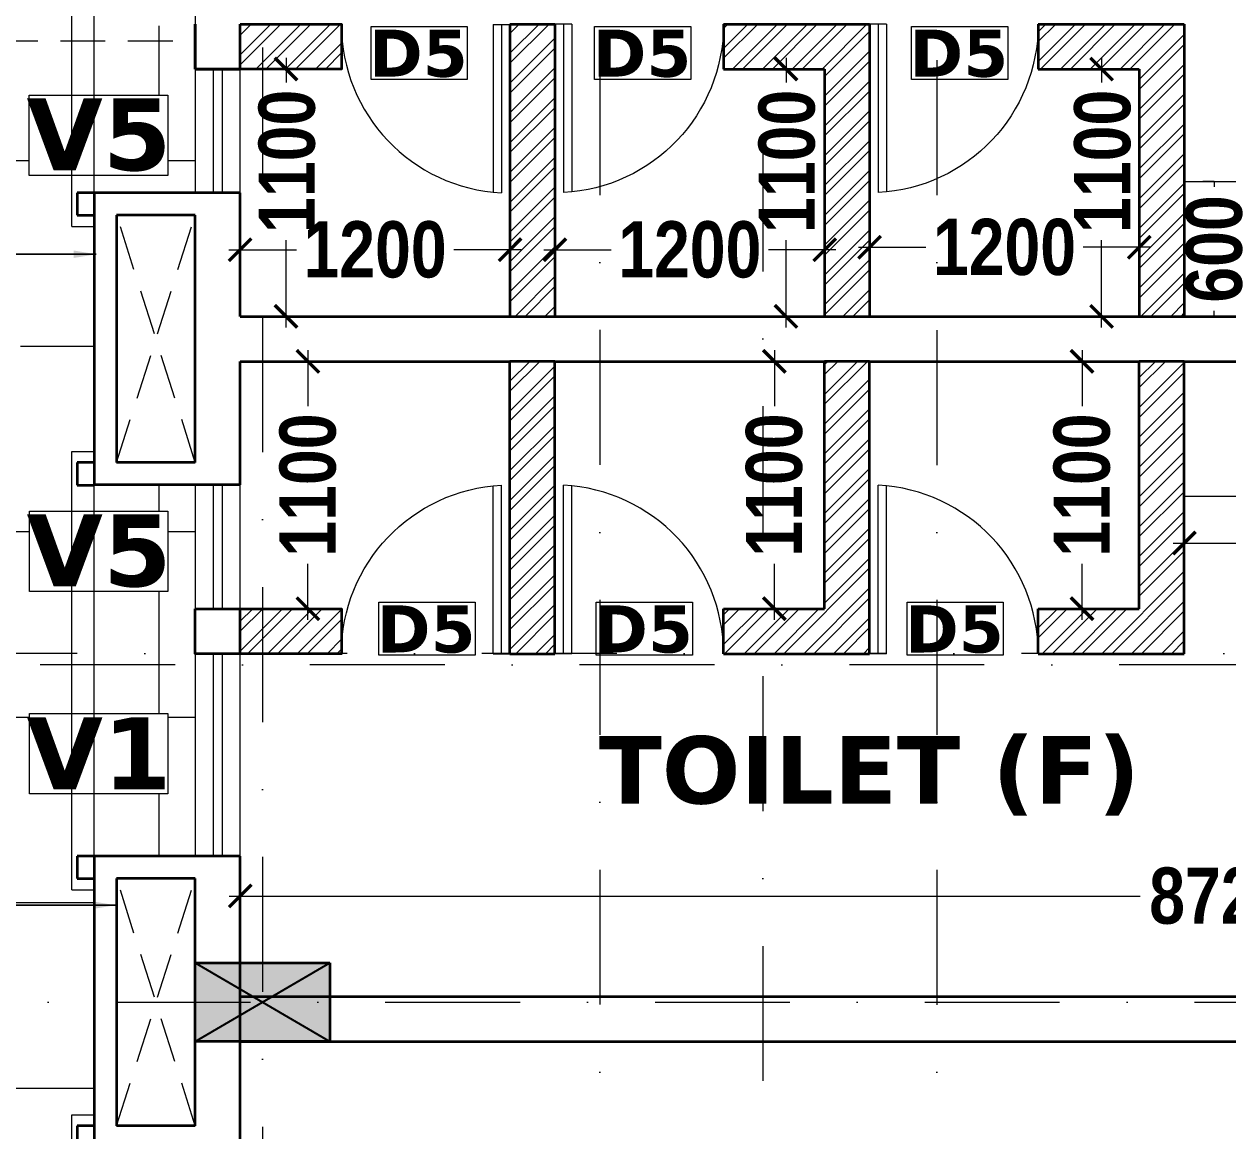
# Model space of a CAD drawing. Header units: millimetres. Extents: x -3092155 to 4513934, y -12317808 to 1850003.
# Drawn here: x -448576 to -443220, y -5728324 to -5723401 of the extents above; entities that cross this region are included whole.
import ezdxf

# ---------------------------------------------------------------- set-up
doc = ezdxf.new("R2010")
doc.units = ezdxf.units.MM
doc.header["$LTSCALE"] = 2
doc.header["$MEASUREMENT"] = 0
doc.header["$PDMODE"] = 34
doc.header["$PDSIZE"] = 500
for name, pattern in [('DASHDOT', [1, 0.5, -0.25, 0, -0.25]), ('DASHED2', [0.375, 0.25, -0.125]), ('HIDDEN', [0.375, 0.25, -0.125])]:
    doc.linetypes.add(name, pattern=pattern)
for name, color, linetype, lineweight in [('coloumn', 10, 'Continuous', 35), ('cornice', 12, 'Continuous', 25), ('D DIM', 250, 'Continuous', 9), ('D5', 10, 'Continuous', 5), ('DOOR', 27, 'Continuous', 5), ('DUCT', 37, 'Continuous', 35), ('glass', 5, 'Continuous', 15), ('GRID', 251, 'DASHDOT', 5), ('HAT', 42, 'Continuous', 5), ('hatch toilet', 42, 'Continuous', 9), ('PROJ', 251, 'HIDDEN', 5), ('SILL', 74, 'Continuous', 9), ('TEXT', 7, 'Continuous', 13), ('VENTI', 162, 'Continuous', 5), ('WAll', 250, 'Continuous', 35)]:
    doc.layers.add(name, color=color, linetype=linetype, lineweight=lineweight)
for name, color, linetype, lineweight, true_color in [('DOT', 7, 'DASHED2', 0, 0x89067c), ('duct text', 7, 'Continuous', 5, 0x30182a), ('partation wall', 7, 'Continuous', 20, 0x525023)]:
    doc.layers.add(name, color=color, linetype=linetype, lineweight=lineweight, true_color=true_color)
doc.styles.add('door', font='arial.ttf', dxfattribs={"height": 70})
doc.styles.add('INNER DIM', font='ARIALNB.TTF', dxfattribs={"height": 250})
doc.styles.add('style2', font='verdana.ttf')
doc.dimstyles.new('DOOR', dxfattribs={"dimtxt": 100, "dimasz": 100, "dimexe": 25, "dimexo": 50, "dimgap": 25, "dimtad": 0, "dimtih": 1, "dimtoh": 1, "dimdec": 0, "dimzin": 3, "dimdsep": 46, "dimtxsty": 'door', "dimblk": 'OBLIQUE', "dimcen": 200, "dimclrd": 256, "dimclre": 256, "dimclrt": 256, "dimadec": 0, "dimazin": 0, "dimtfac": 1, "dimtdec": 0, "dimtofl": 0, "dimtmove": 2, "dimatfit": 3, "dimfxl": 300, "dimfxlon": 1, "dimfrac": 1, "dimtolj": 1, "dimtzin": 0, "dimlwd": -1, "dimlwe": -1, "dimarcsym": 0})
doc.dimstyles.new('external final', dxfattribs={"dimscale": 0, "dimtxt": 250, "dimasz": 100, "dimexe": 50, "dimexo": 50, "dimgap": 50, "dimtad": 0, "dimdec": 0, "dimzin": 0, "dimdsep": 46, "dimtxsty": 'INNER DIM', "dimblk": 'ARCHTICK', "dimcen": 100, "dimdle": 50, "dimclrd": 256, "dimclre": 256, "dimclrt": 256, "dimadec": 0, "dimazin": 0, "dimtfac": 1, "dimtdec": 0, "dimtix": 1, "dimtmove": 1, "dimatfit": 3, "dimfxl": 50, "dimfxlon": 1, "dimtolj": 1, "dimtzin": 0, "dimlwd": -1, "dimlwe": -1, "dimarcsym": 1})
doc.dimstyles.new('INNER DIM', dxfattribs={"dimscale": 0, "dimtxt": 250, "dimasz": 100, "dimexe": 50, "dimexo": 50, "dimgap": 50, "dimtad": 0, "dimdec": 0, "dimzin": 0, "dimdsep": 46, "dimtxsty": 'INNER DIM', "dimblk": 'ARCHTICK', "dimcen": 100, "dimdle": 50, "dimclrd": 256, "dimclre": 256, "dimclrt": 256, "dimadec": 0, "dimazin": 0, "dimtfac": 1, "dimtdec": 0, "dimtix": 1, "dimtmove": 2, "dimatfit": 3, "dimfxl": 50, "dimfxlon": 1, "dimtolj": 1, "dimtzin": 0, "dimlwd": -1, "dimlwe": -1, "dimarcsym": 1})
pattern_1 = [(45, (-227379.8, 153329.97), (-66.2912607, 66.2912607), []), (45, (-227335.6, 153329.97), (-66.2912607, 66.2912607), [])]

# ---------------------------------------------------------------- blocks, each defined once
blk = doc.blocks.new('A$C782B46B9')
at = {"layer": 'DOOR', "ltscale": 100}
for p, q in [((998.8, 100), (3.8, 100)), ((998.8, 100), (998.8, 0)), ((998.8, 50), (0, 50))]:
    blk.add_line(p, q, dxfattribs=at)
blk.add_arc((998.8, 0), 1000, 90, 177.13402, dxfattribs=at)
blk = doc.blocks.new('_ArchTick')
at = {"color": 0, "linetype": 'ByBlock', "const_width": 0.15}
blk.add_lwpolyline([(-0.5, -0.5), (0.5, 0.5)], dxfattribs=at)
blk = doc.blocks.new('*D624')
at = {"layer": 'D DIM', "ltscale": 100, "transparency": 16777216}
for p, q in [((-383791.8, -5722451.2), (-383791.8, -5722976)), ((-383841.8, -5722501.2), (-383741.8, -5722501.2)), ((-383791.8, -5724201.2), (-383791.8, -5723676.5)), ((-383841.8, -5724151.2), (-383741.8, -5724151.2))]:
    blk.add_line(p, q, dxfattribs=at)
at = {"layer": 'Defpoints', "color": 0, "lineweight": 50, "ltscale": 100, "transparency": 16777216}
for p in [(-1109821.7, -5722501.2), (-384583.9, -5724151.2), (-383791.8, -5724151.2)]:
    blk.add_point(p, dxfattribs=at)
at = {"layer": 'D DIM', "ltscale": 100, "transparency": 16777216, "xscale": 100, "yscale": 100, "zscale": 100}
for p, rotation in [((-383791.8, -5722501.2), 90), ((-383791.8, -5724151.2), 270)]:
    blk.add_blockref('_ArchTick', p, dxfattribs=dict(at, rotation=rotation))
at = {"layer": 'D DIM', "ltscale": 100, "transparency": 16777216, "insert": (-383791.8, -5723326.2), "char_height": 250, "attachment_point": 5, "rotation": 90, "style": 'INNER DIM'}
blk.add_mtext('\\A1;1650', dxfattribs=at)
blk = doc.blocks.new('*D155')
at = {"layer": 'D DIM', "ltscale": 100, "transparency": 16777216}
for p, q in [((-449241.1, -5722451.2), (-449241.1, -5722976)), ((-449191.1, -5722501.2), (-449291.1, -5722501.2)), ((-449241.1, -5724201.2), (-449241.1, -5723676.5)), ((-449191.1, -5724151.2), (-449291.1, -5724151.2))]:
    blk.add_line(p, q, dxfattribs=at)
at = {"layer": 'Defpoints', "color": 0, "lineweight": 50, "ltscale": 100, "transparency": 16777216}
for p in [(-448263.5, -5722501.2), (-449241.1, -5724151.2), (-448263.9, -5724151.2)]:
    blk.add_point(p, dxfattribs=at)
at = {"layer": 'D DIM', "ltscale": 100, "transparency": 16777216, "xscale": 100, "yscale": 100, "zscale": 100}
for p, rotation in [((-449241.1, -5722501.2), 90), ((-449241.1, -5724151.2), 270)]:
    blk.add_blockref('_ArchTick', p, dxfattribs=dict(at, rotation=rotation))
at = {"layer": 'D DIM', "ltscale": 100, "transparency": 16777216, "insert": (-449241.1, -5723326.2), "char_height": 250, "attachment_point": 5, "rotation": 90, "style": 'INNER DIM'}
blk.add_mtext('\\A1;1650', dxfattribs=at)
blk = doc.blocks.new('*D156')
at = {"layer": 'D DIM', "ltscale": 100, "transparency": 16777216}
for p, q in [((-449241.1, -5725401), (-449241.1, -5725920.5)), ((-449191.1, -5725451), (-449291.1, -5725451)), ((-449241.1, -5727151.2), (-449241.1, -5726620.9)), ((-449191.1, -5727101.2), (-449291.1, -5727101.2))]:
    blk.add_line(p, q, dxfattribs=at)
at = {"layer": 'Defpoints', "color": 0, "lineweight": 50, "ltscale": 100, "transparency": 16777216}
for p in [(-448263.9, -5725451), (-449241.1, -5727101.2), (-448263.9, -5727101.2)]:
    blk.add_point(p, dxfattribs=at)
at = {"layer": 'D DIM', "ltscale": 100, "transparency": 16777216, "xscale": 100, "yscale": 100, "zscale": 100}
for p, rotation in [((-449241.1, -5725451), 90), ((-449241.1, -5727101.2), 270)]:
    blk.add_blockref('_ArchTick', p, dxfattribs=dict(at, rotation=rotation))
at = {"layer": 'D DIM', "ltscale": 100, "transparency": 16777216, "insert": (-449319.5, -5726270.7), "char_height": 250, "attachment_point": 5, "rotation": 90, "style": 'INNER DIM'}
blk.add_mtext('\\A1;1650', dxfattribs=at)
blk = doc.blocks.new('*D811')
at = {"layer": 'D DIM', "ltscale": 100, "transparency": 16777216}
for p, q in [((-442483.5, -5724851.2), (-442483.5, -5725953.1)), ((-442533.5, -5724901.2), (-442433.5, -5724901.2)), ((-442483.5, -5727776.2), (-442483.5, -5726674.4)), ((-442433.5, -5727726.2), (-442533.5, -5727726.2))]:
    blk.add_line(p, q, dxfattribs=at)
at = {"layer": 'Defpoints', "color": 0, "lineweight": 50, "ltscale": 100, "transparency": 16777216}
for p in [(-443414.3, -5724901.2), (-442483.5, -5727726.2), (-441814.3, -5727726.2)]:
    blk.add_point(p, dxfattribs=at)
at = {"layer": 'D DIM', "ltscale": 100, "transparency": 16777216, "xscale": 100, "yscale": 100, "zscale": 100}
for p, rotation in [((-442483.5, -5724901.2), 90), ((-442483.5, -5727726.2), 270)]:
    blk.add_blockref('_ArchTick', p, dxfattribs=dict(at, rotation=rotation))
at = {"layer": 'D DIM', "ltscale": 100, "transparency": 16777216, "insert": (-442483.5, -5726313.7), "char_height": 250, "attachment_point": 5, "rotation": 90, "style": 'INNER DIM'}
blk.add_mtext('\\A1;2825', dxfattribs=at)
blk = doc.blocks.new('*D813')
at = {"layer": 'D DIM', "ltscale": 100, "transparency": 16777216}
for p, q in [((-447614.7, -5724454.8), (-447614.7, -5724354.8)), ((-446414.3, -5724454.8), (-446414.3, -5724354.8)), ((-447664.7, -5724404.8), (-447364.7, -5724404.8)), ((-446364.3, -5724404.8), (-446664.3, -5724404.8))]:
    blk.add_line(p, q, dxfattribs=at)
at = {"layer": 'Defpoints', "color": 0, "lineweight": 50, "ltscale": 100, "transparency": 16777216}
for p in [(-446414.3, -5724404.8), (-447614.7, -5724701.2), (-446414.3, -5724701.2)]:
    blk.add_point(p, dxfattribs=at)
at = {"layer": 'D DIM', "ltscale": 100, "transparency": 16777216, "xscale": 100, "yscale": 100, "zscale": 100, "rotation": 180}
blk.add_blockref('_ArchTick', (-447614.7, -5724404.8), dxfattribs=at)
at = {"layer": 'D DIM', "ltscale": 100, "transparency": 16777216, "xscale": 100, "yscale": 100, "zscale": 100}
blk.add_blockref('_ArchTick', (-446414.3, -5724404.8), dxfattribs=at)
at = {"layer": 'D DIM', "ltscale": 100, "transparency": 16777216, "insert": (-447014.5, -5724404.8), "char_height": 250, "attachment_point": 5, "style": 'INNER DIM'}
blk.add_mtext('\\A1;1200', dxfattribs=at)
blk = doc.blocks.new('*D814')
at = {"layer": 'D DIM', "ltscale": 100, "transparency": 16777216}
for p, q in [((-446214.3, -5724454.8), (-446214.3, -5724354.8)), ((-445014.3, -5724454.8), (-445014.3, -5724354.8)), ((-446264.3, -5724404.8), (-445964.5, -5724404.8)), ((-444964.3, -5724404.8), (-445264.1, -5724404.8))]:
    blk.add_line(p, q, dxfattribs=at)
at = {"layer": 'Defpoints', "color": 0, "lineweight": 50, "ltscale": 100, "transparency": 16777216}
for p in [(-445014.3, -5724404.8), (-446214.3, -5724701.2), (-445014.3, -5724701.2)]:
    blk.add_point(p, dxfattribs=at)
at = {"layer": 'D DIM', "ltscale": 100, "transparency": 16777216, "xscale": 100, "yscale": 100, "zscale": 100, "rotation": 180}
blk.add_blockref('_ArchTick', (-446214.3, -5724404.8), dxfattribs=at)
at = {"layer": 'D DIM', "ltscale": 100, "transparency": 16777216, "xscale": 100, "yscale": 100, "zscale": 100}
blk.add_blockref('_ArchTick', (-445014.3, -5724404.8), dxfattribs=at)
at = {"layer": 'D DIM', "ltscale": 100, "transparency": 16777216, "insert": (-445614.3, -5724404.8), "char_height": 250, "attachment_point": 5, "style": 'INNER DIM'}
blk.add_mtext('\\A1;1200', dxfattribs=at)
blk = doc.blocks.new('*D815')
at = {"layer": 'D DIM', "ltscale": 100, "transparency": 16777216}
for p, q in [((-444814.3, -5724443.9), (-444814.3, -5724343.9)), ((-443614.3, -5724443.9), (-443614.3, -5724343.9)), ((-444864.3, -5724393.9), (-444564.5, -5724393.9)), ((-443564.3, -5724393.9), (-443864.1, -5724393.9))]:
    blk.add_line(p, q, dxfattribs=at)
at = {"layer": 'Defpoints', "color": 0, "lineweight": 50, "ltscale": 100, "transparency": 16777216}
for p in [(-443614.3, -5724393.9), (-444814.3, -5724701.2), (-443614.3, -5724701.2)]:
    blk.add_point(p, dxfattribs=at)
at = {"layer": 'D DIM', "ltscale": 100, "transparency": 16777216, "xscale": 100, "yscale": 100, "zscale": 100, "rotation": 180}
blk.add_blockref('_ArchTick', (-444814.3, -5724393.9), dxfattribs=at)
at = {"layer": 'D DIM', "ltscale": 100, "transparency": 16777216, "xscale": 100, "yscale": 100, "zscale": 100}
blk.add_blockref('_ArchTick', (-443614.3, -5724393.9), dxfattribs=at)
at = {"layer": 'D DIM', "ltscale": 100, "transparency": 16777216, "insert": (-444214.3, -5724393.9), "char_height": 250, "attachment_point": 5, "style": 'INNER DIM'}
blk.add_mtext('\\A1;1200', dxfattribs=at)
blk = doc.blocks.new('*D816')
at = {"layer": 'D DIM', "ltscale": 100, "transparency": 16777216}
for p, q in [((-443869.2, -5724851.2), (-443869.2, -5725101)), ((-443819.2, -5724901.2), (-443919.2, -5724901.2)), ((-443869.2, -5726051.2), (-443869.2, -5725801.5)), ((-443819.2, -5726001.2), (-443919.2, -5726001.2))]:
    blk.add_line(p, q, dxfattribs=at)
at = {"layer": 'Defpoints', "color": 0, "lineweight": 50, "ltscale": 100, "transparency": 16777216}
for p in [(-443614.3, -5724901.2), (-443869.2, -5726001.2), (-443614.3, -5726001.2)]:
    blk.add_point(p, dxfattribs=at)
at = {"layer": 'D DIM', "ltscale": 100, "transparency": 16777216, "xscale": 100, "yscale": 100, "zscale": 100}
for p, rotation in [((-443869.2, -5724901.2), 90), ((-443869.2, -5726001.2), 270)]:
    blk.add_blockref('_ArchTick', p, dxfattribs=dict(at, rotation=rotation))
at = {"layer": 'D DIM', "ltscale": 100, "transparency": 16777216, "insert": (-443869.2, -5725451.2), "char_height": 250, "attachment_point": 5, "rotation": 90, "style": 'INNER DIM'}
blk.add_mtext('\\A1;1100', dxfattribs=at)
blk = doc.blocks.new('*D817')
at = {"layer": 'D DIM', "ltscale": 100, "transparency": 16777216}
for p, q in [((-445238.1, -5724851.2), (-445238.1, -5725101)), ((-445188.1, -5724901.2), (-445288.1, -5724901.2)), ((-445238.1, -5726051.2), (-445238.1, -5725801.5)), ((-445188.1, -5726001.2), (-445288.1, -5726001.2))]:
    blk.add_line(p, q, dxfattribs=at)
at = {"layer": 'Defpoints', "color": 0, "lineweight": 50, "ltscale": 100, "transparency": 16777216}
for p in [(-445238.1, -5724901.2), (-445014.3, -5724901.2), (-445014.3, -5726001.2)]:
    blk.add_point(p, dxfattribs=at)
at = {"layer": 'D DIM', "ltscale": 100, "transparency": 16777216, "xscale": 100, "yscale": 100, "zscale": 100}
for p, rotation in [((-445238.1, -5724901.2), 90), ((-445238.1, -5726001.2), 270)]:
    blk.add_blockref('_ArchTick', p, dxfattribs=dict(at, rotation=rotation))
at = {"layer": 'D DIM', "ltscale": 100, "transparency": 16777216, "insert": (-445238.1, -5725451.2), "char_height": 250, "attachment_point": 5, "rotation": 90, "style": 'INNER DIM'}
blk.add_mtext('\\A1;1100', dxfattribs=at)
blk = doc.blocks.new('*D818')
at = {"layer": 'D DIM', "ltscale": 100, "transparency": 16777216}
for p, q in [((-447313, -5724851.2), (-447313, -5725101)), ((-447363, -5724901.2), (-447263, -5724901.2)), ((-447313, -5726051.2), (-447313, -5725801.5)), ((-447363, -5726001.2), (-447263, -5726001.2))]:
    blk.add_line(p, q, dxfattribs=at)
at = {"layer": 'Defpoints', "color": 0, "lineweight": 50, "ltscale": 100, "transparency": 16777216}
for p in [(-447614.7, -5724901.2), (-447614.7, -5726001.2), (-447313, -5726001.2)]:
    blk.add_point(p, dxfattribs=at)
at = {"layer": 'D DIM', "ltscale": 100, "transparency": 16777216, "xscale": 100, "yscale": 100, "zscale": 100}
for p, rotation in [((-447313, -5724901.2), 90), ((-447313, -5726001.2), 270)]:
    blk.add_blockref('_ArchTick', p, dxfattribs=dict(at, rotation=rotation))
at = {"layer": 'D DIM', "ltscale": 100, "transparency": 16777216, "insert": (-447313, -5725451.2), "char_height": 250, "attachment_point": 5, "rotation": 90, "style": 'INNER DIM'}
blk.add_mtext('\\A1;1100', dxfattribs=at)
blk = doc.blocks.new('*D819')
at = {"layer": 'D DIM', "ltscale": 100, "transparency": 16777216}
for p, q in [((-447614.3, -5727328.9), (-447614.3, -5727228.9)), ((-438889.3, -5727328.9), (-438889.3, -5727228.9)), ((-447664.3, -5727278.9), (-443610.1, -5727278.9)), ((-438839.3, -5727278.9), (-442893.5, -5727278.9))]:
    blk.add_line(p, q, dxfattribs=at)
at = {"layer": 'Defpoints', "color": 0, "lineweight": 50, "ltscale": 100, "transparency": 16777216}
for p in [(-438889.3, -5727278.9), (-447614.3, -5727726.2), (-438889.3, -5727726.2)]:
    blk.add_point(p, dxfattribs=at)
at = {"layer": 'D DIM', "ltscale": 100, "transparency": 16777216, "xscale": 100, "yscale": 100, "zscale": 100, "rotation": 180}
blk.add_blockref('_ArchTick', (-447614.3, -5727278.9), dxfattribs=at)
at = {"layer": 'D DIM', "ltscale": 100, "transparency": 16777216, "xscale": 100, "yscale": 100, "zscale": 100}
blk.add_blockref('_ArchTick', (-438889.3, -5727278.9), dxfattribs=at)
at = {"layer": 'D DIM', "ltscale": 100, "transparency": 16777216, "insert": (-443251.8, -5727278.9), "char_height": 250, "attachment_point": 5, "style": 'INNER DIM'}
blk.add_mtext('\\A1;8725', dxfattribs=at)
blk = doc.blocks.new('*D852')
at = {"layer": 'D DIM', "ltscale": 100, "transparency": 16777216}
for p, q in [((-449241.5, -5724101), (-449241.5, -5724450.7)), ((-449191.5, -5724151), (-449291.5, -5724151)), ((-449241.5, -5725501), (-449241.5, -5725151.2)), ((-449191.5, -5725451), (-449291.5, -5725451))]:
    blk.add_line(p, q, dxfattribs=at)
at = {"layer": 'Defpoints', "color": 0, "lineweight": 50, "ltscale": 100, "transparency": 16777216}
for p in [(-448264.3, -5724151), (-449241.5, -5725451), (-448264.3, -5725451)]:
    blk.add_point(p, dxfattribs=at)
at = {"layer": 'D DIM', "ltscale": 100, "transparency": 16777216, "xscale": 100, "yscale": 100, "zscale": 100}
for p, rotation in [((-449241.5, -5724151), 90), ((-449241.5, -5725451), 270)]:
    blk.add_blockref('_ArchTick', p, dxfattribs=dict(at, rotation=rotation))
at = {"layer": 'D DIM', "ltscale": 100, "transparency": 16777216, "insert": (-449241.5, -5724801), "char_height": 250, "attachment_point": 5, "rotation": 90, "style": 'INNER DIM'}
blk.add_mtext('\\A1;1300', dxfattribs=at)
blk = doc.blocks.new('*D853')
at = {"layer": 'D DIM', "ltscale": 100, "transparency": 16777216}
for p, q in [((-449241.5, -5727051.2), (-449241.5, -5727401)), ((-449191.5, -5727101.2), (-449291.5, -5727101.2)), ((-449241.5, -5728451.2), (-449241.5, -5728101.5)), ((-449191.5, -5728401.2), (-449291.5, -5728401.2))]:
    blk.add_line(p, q, dxfattribs=at)
at = {"layer": 'Defpoints', "color": 0, "lineweight": 50, "ltscale": 100, "transparency": 16777216}
for p in [(-448264.3, -5727101.2), (-449241.5, -5728401.2), (-448264.3, -5728401.2)]:
    blk.add_point(p, dxfattribs=at)
at = {"layer": 'D DIM', "ltscale": 100, "transparency": 16777216, "xscale": 100, "yscale": 100, "zscale": 100}
for p, rotation in [((-449241.5, -5727101.2), 90), ((-449241.5, -5728401.2), 270)]:
    blk.add_blockref('_ArchTick', p, dxfattribs=dict(at, rotation=rotation))
at = {"layer": 'D DIM', "ltscale": 100, "transparency": 16777216, "insert": (-449241.5, -5727751.2), "char_height": 250, "attachment_point": 5, "rotation": 90, "style": 'INNER DIM'}
blk.add_mtext('\\A1;1300', dxfattribs=at)
blk = doc.blocks.new('*D923')
at = {"layer": 'D DIM', "ltscale": 100, "transparency": 16777216}
for p, q in [((-447410.4, -5723551.2), (-447410.4, -5723661.5)), ((-447410.4, -5723601.2), (-447460.4, -5723601.2)), ((-447410.4, -5724751.2), (-447410.4, -5724361.9)), ((-447410.4, -5724701.2), (-447460.4, -5724701.2))]:
    blk.add_line(p, q, dxfattribs=at)
at = {"layer": 'Defpoints', "color": 0, "lineweight": 50, "ltscale": 100, "transparency": 16777216}
for p in [(-447363.7, -5723601.2), (-447410.4, -5724701.2), (-447363.7, -5724701.2)]:
    blk.add_point(p, dxfattribs=at)
at = {"layer": 'D DIM', "ltscale": 100, "transparency": 16777216, "xscale": 100, "yscale": 100, "zscale": 100}
for p, rotation in [((-447410.4, -5723601.2), 90), ((-447410.4, -5724701.2), 270)]:
    blk.add_blockref('_ArchTick', p, dxfattribs=dict(at, rotation=rotation))
at = {"layer": 'D DIM', "ltscale": 100, "transparency": 16777216, "insert": (-447406, -5724011.7), "char_height": 250, "attachment_point": 5, "rotation": 90, "style": 'INNER DIM'}
blk.add_mtext('\\A1;1100', dxfattribs=at)
blk = doc.blocks.new('*D561')
at = {"layer": 'D DIM', "ltscale": 100, "transparency": 16777216}
for p, q in [((-445186.2, -5723551.2), (-445186.2, -5723661.5)), ((-445186.2, -5723601.2), (-445236.2, -5723601.2)), ((-445186.2, -5724751.2), (-445186.2, -5724361.9)), ((-445186.2, -5724701.2), (-445236.2, -5724701.2))]:
    blk.add_line(p, q, dxfattribs=at)
at = {"layer": 'Defpoints', "color": 0, "lineweight": 50, "ltscale": 100, "transparency": 16777216}
for p in [(-445139.5, -5723601.2), (-445186.2, -5724701.2), (-445139.5, -5724701.2)]:
    blk.add_point(p, dxfattribs=at)
at = {"layer": 'D DIM', "ltscale": 100, "transparency": 16777216, "xscale": 100, "yscale": 100, "zscale": 100}
for p, rotation in [((-445186.2, -5723601.2), 90), ((-445186.2, -5724701.2), 270)]:
    blk.add_blockref('_ArchTick', p, dxfattribs=dict(at, rotation=rotation))
at = {"layer": 'D DIM', "ltscale": 100, "transparency": 16777216, "insert": (-445181.8, -5724011.7), "char_height": 250, "attachment_point": 5, "rotation": 90, "style": 'INNER DIM'}
blk.add_mtext('\\A1;1100', dxfattribs=at)
blk = doc.blocks.new('*D562')
at = {"layer": 'D DIM', "ltscale": 100, "transparency": 16777216}
for p, q in [((-443781.9, -5723551.2), (-443781.9, -5723661.5)), ((-443781.9, -5723601.2), (-443831.9, -5723601.2)), ((-443781.9, -5724751.2), (-443781.9, -5724361.9)), ((-443781.9, -5724701.2), (-443831.9, -5724701.2))]:
    blk.add_line(p, q, dxfattribs=at)
at = {"layer": 'Defpoints', "color": 0, "lineweight": 50, "ltscale": 100, "transparency": 16777216}
for p in [(-443735.2, -5723601.2), (-443781.9, -5724701.2), (-443735.2, -5724701.2)]:
    blk.add_point(p, dxfattribs=at)
at = {"layer": 'D DIM', "ltscale": 100, "transparency": 16777216, "xscale": 100, "yscale": 100, "zscale": 100}
for p, rotation in [((-443781.9, -5723601.2), 90), ((-443781.9, -5724701.2), 270)]:
    blk.add_blockref('_ArchTick', p, dxfattribs=dict(at, rotation=rotation))
at = {"layer": 'D DIM', "ltscale": 100, "transparency": 16777216, "insert": (-443777.5, -5724011.7), "char_height": 250, "attachment_point": 5, "rotation": 90, "style": 'INNER DIM'}
blk.add_mtext('\\A1;1100', dxfattribs=at)
blk = doc.blocks.new('*D925')
at = {"layer": 'D DIM', "ltscale": 100, "transparency": 16777216}
for p, q in [((-443464.3, -5725709.3), (-442854.7, -5725709.3)), ((-443414.3, -5725709.3), (-443414.3, -5725759.3)), ((-441539.3, -5725709.3), (-442148.9, -5725709.3)), ((-441589.3, -5725709.3), (-441589.3, -5725759.3))]:
    blk.add_line(p, q, dxfattribs=at)
at = {"layer": 'Defpoints', "color": 0, "lineweight": 50, "ltscale": 100, "transparency": 16777216}
for p in [(-443414.3, -5725699.9), (-441589.3, -5725699.9), (-441589.3, -5725709.3)]:
    blk.add_point(p, dxfattribs=at)
at = {"layer": 'D DIM', "ltscale": 100, "transparency": 16777216, "xscale": 100, "yscale": 100, "zscale": 100, "rotation": 180}
blk.add_blockref('_ArchTick', (-443414.3, -5725709.3), dxfattribs=at)
at = {"layer": 'D DIM', "ltscale": 100, "transparency": 16777216, "xscale": 100, "yscale": 100, "zscale": 100}
blk.add_blockref('_ArchTick', (-441589.3, -5725709.3), dxfattribs=at)
at = {"layer": 'D DIM', "ltscale": 100, "transparency": 16777216, "insert": (-442501.8, -5725709.3), "char_height": 250, "attachment_point": 5, "style": 'INNER DIM'}
blk.add_mtext('\\A1;1825', dxfattribs=at)
blk = doc.blocks.new('*D926')
at = {"layer": 'D DIM', "ltscale": 100, "transparency": 16777216}
for p, q in [((-443281, -5724101.2), (-443331, -5724101.2)), ((-443281, -5724101.2), (-443281, -5724125.4)), ((-443281, -5724701.2), (-443331, -5724701.2)), ((-443281, -5724701.2), (-443281, -5724677.1))]:
    blk.add_line(p, q, dxfattribs=at)
at = {"layer": 'Defpoints', "color": 0, "lineweight": 50, "ltscale": 100, "transparency": 16777216}
for p in [(-443281, -5724101.2), (-443264.4, -5724101.2), (-443264.4, -5724701.2)]:
    blk.add_point(p, dxfattribs=at)
at = {"layer": 'D DIM', "ltscale": 100, "transparency": 16777216, "insert": (-443281, -5724401.2), "char_height": 250, "attachment_point": 5, "rotation": 90, "style": 'INNER DIM'}
blk.add_mtext('\\A1;600', dxfattribs=at)
blk = doc.blocks.new('F.F')
at = {"layer": 'coloumn', "ltscale": 100}
blk.add_hatch(color=256, dxfattribs=at).paths.add_polyline_path([(-219835.3, -5880906.2), (-219835.3, -5881256.2), (-220435.3, -5881256.2), (-220435.3, -5880906.2)])
at = {"layer": 'coloumn', "lineweight": 25, "ltscale": 100}
for p, q in [((-220435.3, -5881256.2), (-219835.3, -5880906.2)), ((-220435.3, -5880906.2), (-219835.3, -5881256.2))]:
    blk.add_line(p, q, dxfattribs=at)
at = {"layer": 'coloumn', "ltscale": 100}
blk.add_lwpolyline([(-219835.3, -5880906.2), (-219835.3, -5881256.2), (-220435.3, -5881256.2), (-220435.3, -5880906.2)], close=True, dxfattribs=at)
blk = doc.blocks.new('ujuj')
at = {"layer": 'DUCT', "ltscale": 100}
for p, q in [((-427849.3, -5813156.2), (-427849.3, -5813081.2)), ((-427849.3, -5813081.2), (-427749.3, -5813081.2)), ((-427749.3, -5813081.2), (-427749.3, -5813156.2)), ((-426099.3, -5813156.2), (-426099.3, -5813081.2)), ((-426099.3, -5813081.2), (-425999.3, -5813081.2)), ((-425999.3, -5813081.2), (-425999.3, -5813156.2))]:
    blk.add_line(p, q, dxfattribs=at)
at = {"layer": 'PROJ', "ltscale": 250}
blk.add_line((-426099.3, -5813156.2), (-427749.3, -5813156.2), dxfattribs=at)
at = {"layer": 'SILL', "ltscale": 100}
for p, q in [((-425949.3, -5813056.2), (-427898.9, -5813056.2)), ((-427898.9, -5813056.2), (-427898.9, -5813156.2)), ((-425949.3, -5813056.2), (-425949.3, -5813156.2)), ((-426099.3, -5813156.2), (-427749.3, -5813156.2))]:
    blk.add_line(p, q, dxfattribs=at)
blk = doc.blocks.new('_Oblique')
at = {"color": 0, "linetype": 'ByBlock', "lineweight": -2}
blk.add_line((-0.5, -0.5), (0.5, 0.5), dxfattribs=at)
blk = doc.blocks.new('6yuj6kit')
at = {"layer": 'duct text', "ltscale": 0.1}
for points in [[(-159582.1, -5653012.1), (-161141.2, -5653012.1), (-159582.1, -5653012.1)], [(-159495.8, -5655907), (-161054.9, -5655907), (-159495.8, -5655907)]]:
    blk.add_leader(points, dimstyle='DOOR', dxfattribs=at)

msp = doc.modelspace()

# ---------------------------------------------------------------- hatches: boundary and pattern name
at = {"layer": 'HAT', "ltscale": 100}
h = msp.add_hatch(dxfattribs=at)
h.set_pattern_fill('ANGLE', color=256, scale=3000, style=0)
h.set_pattern_definition([(0, (-0.8, -16659), (0, 825), [600, -225]), (90, (-0.8, -16659), (-825, 5e-14), [600, -225])])
h.paths.add_polyline_path([(-449164.7, -5722776), (-449164.7, -5723475.7), (-447814.7, -5723475.7), (-447814.7, -5723401.2), (-447814.7, -5722501), (-448264.3, -5722501), (-448264.3, -5721576.2), (-449314.7, -5721576.2), (-449314.7, -5722776)])
h.paths.add_polyline_path([(-449164.7, -5731976.8), (-449164.7, -5732726.5), (-449314.7, -5732726.5), (-449314.7, -5733926.2), (-448264.3, -5733926.2), (-448264.3, -5733001), (-447814.7, -5733001), (-447814.7, -5731976.8)])
h.paths.add_polyline_path([(-449164.7, -5723475.7), (-449164.7, -5731976.8), (-447814.7, -5731976.8), (-447814.7, -5731351), (-448264.3, -5731351), (-448264.3, -5730051), (-447814.7, -5730051), (-447814.7, -5728401.2), (-448264.3, -5728401.2), (-448264.3, -5727101.2), (-447814.7, -5727101.2), (-447814.7, -5725451), (-448264.3, -5725451), (-448264.3, -5724151), (-447814.7, -5724151), (-447814.7, -5723475.7)])
h.paths.add_polyline_path([(-448988.9, -5730701, -1), (-448588.9, -5730701, -1)], flags=16)
h.paths.add_polyline_path([(-448656.9, -5731430.9), (-447936.3, -5731430.9), (-447936.3, -5731925), (-448656.9, -5731925)], flags=16)
h.paths.add_polyline_path([(-448656.9, -5729526.5), (-448656.9, -5729032.4), (-447936.3, -5729032.4), (-447936.3, -5729526.5)], flags=16)
h.paths.add_polyline_path([(-448988.9, -5727751, -1), (-448588.9, -5727751, -1)], flags=16)
h.paths.add_polyline_path([(-448552.5, -5726824.3), (-448552.5, -5726467.2), (-447936.3, -5726467.2), (-447936.3, -5726824.3)], flags=0)
h.paths.add_polyline_path([(-448552.5, -5725924.3), (-448552.5, -5725567.2), (-447936.3, -5725567.2), (-447936.3, -5725924.3)], flags=0)
h.paths.add_polyline_path([(-448588.9, -5724801, -1), (-448988.9, -5724801, -1)], flags=16)
h.paths.add_polyline_path([(-448553, -5724074.1), (-448553, -5723716.9), (-447936.7, -5723716.9), (-447936.7, -5724074.1)], flags=0)
h.paths.add_polyline_path([(-448623.4, -5722704.3), (-447861.6, -5722704.3), (-447861.6, -5723185.2), (-448623.4, -5723185.2)], flags=24)
h.paths.add_polyline_path([(-448630.4, -5723651.2), (-447855.4, -5723651.2), (-447855.4, -5724137.8), (-448630.4, -5724137.8)], flags=24)
h.paths.add_polyline_path([(-448630, -5725501.4), (-447855, -5725501.4), (-447855, -5725988.1), (-448630, -5725988.1)], flags=24)
h.paths.add_polyline_path([(-448623.4, -5726404.3), (-447861.6, -5726404.3), (-447861.6, -5726885.2), (-448623.4, -5726885.2)], flags=24)
h.paths.add_polyline_path([(-448735.8, -5729023), (-447902, -5729023), (-447902, -5729509.2), (-448735.8, -5729509.2)], flags=24)
at = {"layer": 'hatch toilet', "ltscale": 100}
h = msp.add_hatch(dxfattribs=at)
h.set_pattern_fill('ANSI32', color=256, scale=250, style=0)
h.set_pattern_definition(pattern_1)
h.paths.add_polyline_path([(-447164.3, -5723601.2), (-447164.3, -5723401.2), (-447614.7, -5723401.2), (-447614.7, -5723601.2)])
h.paths.add_polyline_path([(-446214.3, -5723401.2), (-446414.3, -5723401.2), (-446414.3, -5724701.2), (-446214.3, -5724701.2)])
h.paths.add_polyline_path([(-444064.3, -5723601.2), (-443614.3, -5723601.2), (-443614.3, -5724701.2), (-443414.3, -5724701.2), (-443414.3, -5723401.2), (-444064.3, -5723401.2)])
h.paths.add_polyline_path([(-443414.3, -5724901.2), (-443614.3, -5724901.2), (-443614.3, -5726001.2), (-444064.3, -5726001.2), (-444064.3, -5726201.2), (-443414.3, -5726201.2)])
h.paths.add_polyline_path([(-444814.3, -5726201.2), (-444814.3, -5724901.2), (-445014.3, -5724901.2), (-445014.3, -5726001.2), (-445464.3, -5726001.2), (-445464.3, -5726201.2)])
h.paths.add_polyline_path([(-446214.3, -5726201.2), (-446214.3, -5724901.2), (-446414.3, -5724901.2), (-446414.3, -5726201.2)])
h.paths.add_polyline_path([(-447164.3, -5726001.2), (-447614.7, -5726001.2), (-447614.7, -5726201.2), (-447164.3, -5726201.2)])
h = msp.add_hatch(dxfattribs=at)
h.set_pattern_fill('ANSI32', color=256, scale=250, style=0)
h.set_pattern_definition(pattern_1)
h.paths.add_polyline_path([(-445014.3, -5724701.2), (-444814.3, -5724701.2), (-444814.3, -5723401.2), (-445464.3, -5723401.2), (-445464.3, -5723601.2), (-445014.3, -5723601.2)])

# ---------------------------------------------------------------- linework, layer by layer
at = {"layer": 'D5', "ltscale": 0.1}
for points in [[(-447032.4, -5723411.7), (-446604.5, -5723411.7), (-446604.5, -5723647.5), (-447032.4, -5723647.5)], [(-446037.5, -5723411.7), (-445609.6, -5723411.7), (-445609.6, -5723647.5), (-446037.5, -5723647.5)], [(-444627.8, -5723411.7), (-444199.9, -5723411.7), (-444199.9, -5723647.5), (-444627.8, -5723647.5)], [(-446997.6, -5725972.3), (-446569.7, -5725972.3), (-446569.7, -5726208.1), (-446997.6, -5726208.1)], [(-446030.6, -5725972.3), (-445602.7, -5725972.3), (-445602.7, -5726208.1), (-446030.6, -5726208.1)], [(-444647.4, -5725972.3), (-444219.5, -5725972.3), (-444219.5, -5726208.1), (-444647.4, -5726208.1)]]:
    msp.add_lwpolyline(points, close=True, dxfattribs=at)
at = {"layer": 'DOT', "ltscale": 400}
for p, q in [((-449314.7, -5723475.7), (-447814.7, -5723475.7)), ((-448164.3, -5725351), (-447814.3, -5724251)), ((-447814.3, -5725351), (-448164.3, -5724251)), ((-448164.3, -5728301.2), (-447814.3, -5727201.2)), ((-447814.3, -5728301.2), (-448164.3, -5727201.2))]:
    msp.add_line(p, q, dxfattribs=at)
at = {"layer": 'DUCT', "ltscale": 100}
for p, q in [((-447814.7, -5723601.2), (-447814.7, -5723401.2)), ((-447164.3, -5723401.2), (-447164.3, -5723601.2)), ((-447614.7, -5723601.2), (-447814.7, -5723601.2)), ((-447614.7, -5724151), (-448264.3, -5724151)), ((-448264.3, -5724151), (-448264.3, -5725451)), ((-447614.7, -5724701.2), (-447614.7, -5724151)), ((-447814.7, -5724251), (-448164.3, -5724251)), ((-448164.3, -5724251), (-448164.3, -5725351)), ((-447814.7, -5725351), (-447814.7, -5724251)), ((-447614.7, -5725451), (-447614.7, -5724901.2)), ((-447814.7, -5725351), (-448164.3, -5725351)), ((-447614.7, -5725451), (-448264.3, -5725451)), ((-447614.7, -5727101.2), (-448264.3, -5727101.2)), ((-448264.3, -5727101.2), (-448264.3, -5728401.2)), ((-447614.7, -5728401.2), (-447614.7, -5727101.5)), ((-447814.7, -5727201.5), (-448164.3, -5727201.5)), ((-448164.3, -5727201.5), (-448164.3, -5728301.5)), ((-447814.7, -5728301.5), (-447814.7, -5727201.5)), ((-447814.7, -5728301.5), (-448164.3, -5728301.5))]:
    msp.add_line(p, q, dxfattribs=at)
msp.add_lwpolyline([(-447814.3, -5726001.2), (-447164.3, -5726001.2), (-447164.3, -5726201.2), (-447814.3, -5726201.2)], close=True, dxfattribs=at)
at = {"layer": 'glass', "ltscale": 100}
for p, q in [((-447734.7, -5723601.2), (-447734.7, -5724151.2)), ((-447694.7, -5723601.2), (-447694.7, -5724151.2)), ((-447735.1, -5725451.2), (-447735.1, -5726001.2)), ((-447695.1, -5725451.2), (-447695.1, -5726001.2)), ((-447735.1, -5726201.2), (-447735.1, -5727101.2)), ((-447695.1, -5726201.2), (-447695.1, -5727101.2))]:
    msp.add_line(p, q, dxfattribs=at)
at = {"layer": 'GRID', "color": 5, "ltscale": 600}
for p, q in [((-445289.7, -5655495.3), (-445289.7, -5744297.3)), ((-446014.7, -5656356), (-446014.7, -5743436.5)), ((-444514.7, -5656356.5), (-444514.7, -5743436)), ((-447515.1, -5657499.4), (-447515.1, -5742293.2))]:
    msp.add_line(p, q, dxfattribs=at)
at = {"layer": 'GRID', "color": 6, "ltscale": 600}
for p, q in [((-367932.6, -5726200.5), (-458429.4, -5726200.5)), ((-365097.7, -5726251.2), (-461068.9, -5726251.2)), ((-462570.4, -5727751.2), (-364940, -5727751.2))]:
    msp.add_line(p, q, dxfattribs=at)
at = {"layer": 'partation wall', "ltscale": 100}
for p, q in [((-443414.3, -5724101.2), (-441589.3, -5724101.2)), ((-443414.3, -5725501.2), (-441589.3, -5725501.2))]:
    msp.add_line(p, q, dxfattribs=at)
at = {"layer": 'SILL', "ltscale": 100}
for p, q in [((-447814.7, -5722501), (-447814.7, -5724151)), ((-447614.7, -5724151), (-447614.7, -5723601.2)), ((-447814.7, -5725451), (-447814.7, -5727101.2)), ((-447614.7, -5726001.2), (-447614.7, -5725451.2)), ((-447614.7, -5730051), (-447614.7, -5726201.2))]:
    msp.add_line(p, q, dxfattribs=at)
at = {"layer": 'VENTI', "ltscale": 100}
for points in [[(-447936.7, -5724074.1), (-448553, -5724074.1), (-448553, -5723716.9), (-447936.7, -5723716.9)], [(-447936.3, -5725924.3), (-448552.5, -5725924.3), (-448552.5, -5725567.2), (-447936.3, -5725567.2)], [(-447936.3, -5726824.3), (-448552.5, -5726824.3), (-448552.5, -5726467.2), (-447936.3, -5726467.2)]]:
    msp.add_lwpolyline(points, close=True, dxfattribs=at)
at = {"layer": 'WAll', "ltscale": 100}
for p, q in [((-447814.3, -5723401.2), (-447814.3, -5723601.2)), ((-447614.7, -5723601.2), (-447614.7, -5723401.2)), ((-446414.3, -5723401.2), (-446214.3, -5723401.2)), ((-446414.3, -5723401.2), (-446414.3, -5724701.2)), ((-446214.3, -5723401.2), (-446214.3, -5724701.2)), ((-445464.3, -5723401.2), (-444814.3, -5723401.2)), ((-445464.3, -5723401.2), (-445464.3, -5723601.2)), ((-444814.3, -5723401.2), (-444814.3, -5724701.2)), ((-444064.3, -5723401.2), (-443414.3, -5723401.2)), ((-444064.3, -5723401.2), (-444064.3, -5723601.2)), ((-443414.3, -5723401.2), (-443414.3, -5724701.2)), ((-447814.3, -5723601.2), (-447614.7, -5723601.2)), ((-445464.3, -5723601.2), (-445014.3, -5723601.2)), ((-445014.3, -5723601.2), (-445014.3, -5724701.2)), ((-444064.3, -5723601.2), (-443614.3, -5723601.2)), ((-443614.3, -5723601.2), (-443614.3, -5724701.2)), ((-447614.7, -5724701.2), (-446414.3, -5724701.2)), ((-446414.3, -5724701.2), (-446214.3, -5724701.2)), ((-446214.3, -5724701.2), (-445014.3, -5724701.2)), ((-445014.3, -5724701.2), (-444814.3, -5724701.2)), ((-444814.3, -5724701.2), (-443614.3, -5724701.2)), ((-443614.3, -5724701.2), (-443414.3, -5724701.2)), ((-443414.3, -5724701.2), (-441589.3, -5724701.2)), ((-447614.7, -5724901.2), (-446414.3, -5724901.2)), ((-446414.3, -5726201.2), (-446414.3, -5724901.2)), ((-446214.3, -5724901.2), (-446414.3, -5724901.2)), ((-446214.3, -5724901.2), (-445014.3, -5724901.2)), ((-446214.3, -5726201.2), (-446214.3, -5724901.2)), ((-445014.3, -5726001.2), (-445014.3, -5724901.2)), ((-444814.3, -5724901.2), (-445014.3, -5724901.2)), ((-444814.3, -5724901.2), (-443614.3, -5724901.2)), ((-444814.3, -5726201.2), (-444814.3, -5724901.2)), ((-443614.3, -5726001.2), (-443614.3, -5724901.2)), ((-443414.3, -5724901.2), (-443614.3, -5724901.2)), ((-443414.3, -5724901.2), (-441589.3, -5724901.2)), ((-443414.3, -5726201.2), (-443414.3, -5724901.2)), ((-447614.7, -5726201.2), (-447614.7, -5726001.2)), ((-445464.3, -5726001.2), (-445014.3, -5726001.2)), ((-445464.3, -5726201.2), (-445464.3, -5726001.2)), ((-444064.3, -5726001.2), (-443614.3, -5726001.2)), ((-444064.3, -5726201.2), (-444064.3, -5726001.2)), ((-446414.3, -5726201.2), (-446214.3, -5726201.2)), ((-445464.3, -5726201.2), (-444814.3, -5726201.2)), ((-444064.3, -5726201.2), (-443414.3, -5726201.2)), ((-447614.3, -5727726.2), (-438889.3, -5727726.2)), ((-447614.3, -5727926.2), (-438689.3, -5727926.2))]:
    msp.add_line(p, q, dxfattribs=at)
msp.add_lwpolyline([(-447614.7, -5723401.2), (-447164.3, -5723401.2), (-447164.3, -5723601.2), (-447614.7, -5723601.2)], close=True, dxfattribs=at)

# ---------------------------------------------------------------- block references
at = {"layer": 'coloumn'}
msp.add_blockref('F.F', (-227379.8, 153330), dxfattribs=at)
at = {"layer": 'cornice', "color": 3, "lineweight": 50}
msp.add_blockref('6yuj6kit', (-288672.7, -71412.7), dxfattribs=at)
at = {"layer": 'cornice', "color": 3, "lineweight": 50, "xscale": -1, "rotation": 90}
for p in [(-6261420.5, -6150250.3), (-6261420.5, -6153200.6), (-6261420.5, -6156150.6)]:
    msp.add_blockref('ujuj', p, dxfattribs=at)
at = {"layer": 'DOOR', "ltscale": 100, "yscale": 0.75, "zscale": 0.749999999998603}
for p, xscale, rotation in [((-446414.3, -5724151.5), 0.75, 90), ((-446214.3, -5724150.3), -0.75, 270), ((-444814.3, -5724150.3), -0.75, 270), ((-446414.3, -5725452.2), -0.75, 90), ((-446214.3, -5725452.2), 0.75, 270), ((-444814.3, -5725452.2), 0.75, 270)]:
    msp.add_blockref('A$C782B46B9', p, dxfattribs=dict(at, xscale=xscale, rotation=rotation))

# ---------------------------------------------------------------- texts
at = {"layer": 'D5', "ltscale": 0.1, "char_height": 210, "attachment_point": 5, "style": 'style2'}
for insert in [(-446821.8, -5723532.4), (-445826.9, -5723532.4), (-444417.1, -5723532.4), (-446787, -5726093), (-445819.9, -5726093), (-444436.7, -5726093)]:
    msp.add_mtext('\\pxt11;{\\fVerdana|b1|i0|c0|p34;D5}', dxfattribs=dict(at, insert=insert))
at = {"layer": 'TEXT', "ltscale": 0.1, "insert": (-444815.3, -5726744.9), "char_height": 300, "attachment_point": 5, "style": 'style2'}
msp.add_mtext('\\pxt11;{\\fVerdana|b1|i0|c0|p34;TOILET (F)}', dxfattribs=at)
at = {"layer": 'VENTI', "ltscale": 100, "char_height": 320, "attachment_point": 5, "style": 'style2'}
for s, insert in [('\\pxt11;{\\fVerdana|b1|i0|c0|p34;V5}', (-448242.9, -5723894.5)), ('\\pxt11;{\\fVerdana|b1|i0|c0|p34;V5}', (-448242.5, -5725744.8)), ('\\pxt11;{\\fVerdana|b1|i0|c0|p34;V1}', (-448242.5, -5726644.8))]:
    msp.add_mtext(s, dxfattribs=dict(at, insert=insert))

# ---------------------------------------------------------------- dimensions: what is measured, and where the dimension line sits
at = {"layer": 'D DIM', "ltscale": 100}
for base, p1, p2, dimstyle, picture, middle in [((-383791.8, -5724151.2), (-1109821.7, -5722501.2), (-384583.9, -5724151.2), 'INNER DIM', '*D624', (-383791.8, -5723326.2)), ((-449241.1, -5724151.2), (-448263.5, -5722501.2), (-448263.9, -5724151.2), 'INNER DIM', '*D155', (-449241.1, -5723326.2)), ((-449241.5, -5725451), (-448264.3, -5724151), (-448264.3, -5725451), 'INNER DIM', '*D852', (-449241.5, -5724801)), ((-443281, -5724101.2), (-443264.4, -5724701.2), (-443264.4, -5724101.2), 'external final', '*D926', (-443281, -5724401.2)), ((-447313, -5726001.2), (-447614.7, -5724901.2), (-447614.7, -5726001.2), 'INNER DIM', '*D818', (-447313, -5725451.2)), ((-445238.1, -5724901.2), (-445014.3, -5726001.2), (-445014.3, -5724901.2), 'INNER DIM', '*D817', (-445238.1, -5725451.2)), ((-443869.2, -5726001.2), (-443614.3, -5724901.2), (-443614.3, -5726001.2), 'INNER DIM', '*D816', (-443869.2, -5725451.2)), ((-442483.5, -5727726.2), (-443414.3, -5724901.2), (-441814.3, -5727726.2), 'INNER DIM', '*D811', (-442483.5, -5726313.7)), ((-449241.5, -5728401.2), (-448264.3, -5727101.2), (-448264.3, -5728401.2), 'INNER DIM', '*D853', (-449241.5, -5727751.2))]:
    dim = msp.add_linear_dim(base=base, p1=p1, p2=p2, angle=90, dimstyle=dimstyle, override={"dimscale": 1}, dxfattribs=at)
    dim.commit()
    dim.dimension.update_dxf_attribs({"geometry": picture, "text_midpoint": middle})
for base, p1, p2, dimstyle, picture, middle in [((-447410.4, -5724701.2), (-447363.7, -5723601.2), (-447363.7, -5724701.2), 'external final', '*D923', (-447406, -5724011.7)), ((-445186.2, -5724701.2), (-445139.5, -5723601.2), (-445139.5, -5724701.2), 'external final', '*D561', (-445181.8, -5724011.7)), ((-443781.9, -5724701.2), (-443735.2, -5723601.2), (-443735.2, -5724701.2), 'external final', '*D562', (-443777.5, -5724011.7)), ((-449241.1, -5727101.2), (-448263.9, -5725451), (-448263.9, -5727101.2), 'INNER DIM', '*D156', (-449319.5, -5726270.7))]:
    dim = msp.add_linear_dim(base=base, p1=p1, p2=p2, angle=90, dimstyle=dimstyle, override={"dimscale": 1}, dxfattribs=at)
    dim.commit()
    dim.dimension.update_dxf_attribs({"geometry": picture, "text_midpoint": middle, "dimtype": 160})
for base, p1, p2, dimstyle, picture, middle in [((-446414.3, -5724404.8), (-447614.7, -5724701.2), (-446414.3, -5724701.2), 'INNER DIM', '*D813', (-447014.5, -5724404.8)), ((-445014.3, -5724404.8), (-446214.3, -5724701.2), (-445014.3, -5724701.2), 'INNER DIM', '*D814', (-445614.3, -5724404.8)), ((-443614.3, -5724393.9), (-444814.3, -5724701.2), (-443614.3, -5724701.2), 'INNER DIM', '*D815', (-444214.3, -5724393.9)), ((-441589.3, -5725709.3), (-443414.3, -5725699.9), (-441589.3, -5725699.9), 'external final', '*D925', (-442501.8, -5725709.3)), ((-438889.3, -5727278.9), (-447614.3, -5727726.2), (-438889.3, -5727726.2), 'INNER DIM', '*D819', (-443251.8, -5727278.9))]:
    dim = msp.add_linear_dim(base=base, p1=p1, p2=p2, dimstyle=dimstyle, override={"dimscale": 1}, dxfattribs=at)
    dim.commit()
    dim.dimension.update_dxf_attribs({"geometry": picture, "text_midpoint": middle})

doc.saveas('drawing.dxf')
